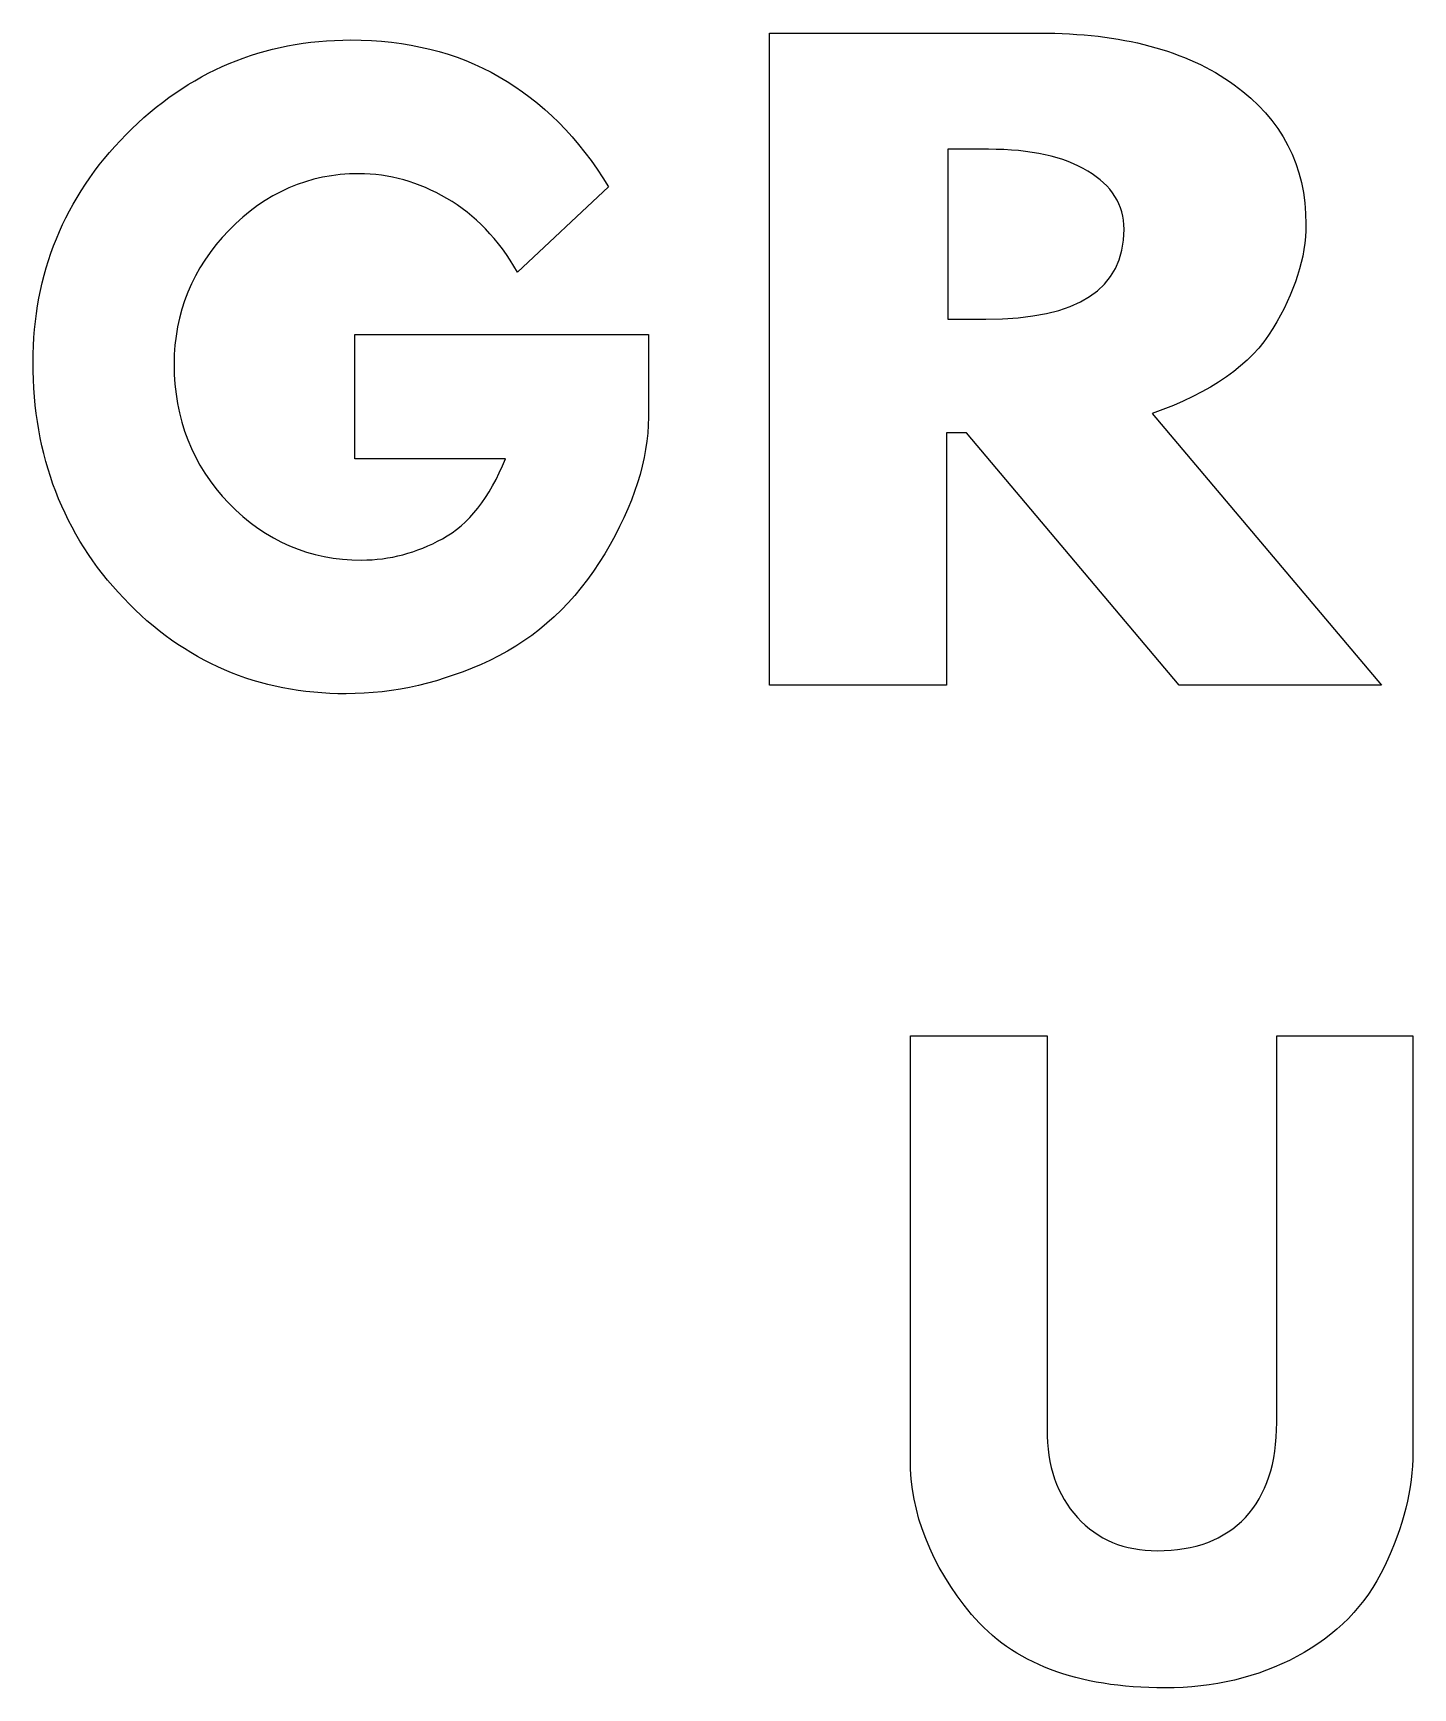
# Model space of a CAD drawing. Extents: x -136 to 159, y 102 to 456.
import ezdxf

# ---------------------------------------------------------------- set-up
doc = ezdxf.new("R2010")
doc.units = 0
doc.layers.add('Layer_1', color=7, linetype='CONTINUOUS')

msp = doc.modelspace()

# ---------------------------------------------------------------- linework, layer by layer
at = {"layer": 'Layer_1', "color": 7}
for p, q in [((21.291487, 455.708474), (78.991369, 455.708474)), ((21.291487, 316.403787), (21.291487, 455.708474)), ((21.291487, 455.708474), (21.291487, 455.708474)), ((59.357382, 430.881893), (59.357382, 394.596894)), ((68.039074, 430.881893), (59.357382, 430.881893)), ((59.357382, 430.881893), (59.357382, 430.881893)), ((-13.113218, 422.864247), (-32.577247, 404.64004)), ((-13.113218, 422.864247), (-13.113218, 422.864247)), ((59.357382, 394.596894), (67.504818, 394.596894)), ((-67.364025, 364.774588), (-67.364025, 391.282526)), ((-67.364025, 391.282526), (-4.623588, 391.282526)), ((-4.623588, 391.282526), (-4.623588, 373.679597)), ((103.032986, 374.438561), (152.051167, 316.403787)), ((63.364312, 370.300803), (59.090249, 370.300803)), ((59.090249, 370.300803), (59.090249, 316.403787)), ((108.776262, 316.403787), (63.364312, 370.300803)), ((-35.165549, 364.774588), (-67.364025, 364.774588)), ((59.090249, 316.403787), (21.291487, 316.403787)), ((152.051167, 316.403787), (108.776262, 316.403787)), ((51.35864, 241.474343), (80.561207, 241.474343)), ((51.35864, 151.040588), (51.35864, 241.474343)), ((51.35864, 241.474343), (51.35864, 241.474343)), ((80.561207, 241.474343), (80.561207, 157.425378)), ((129.650827, 158.89074), (129.650827, 241.474343)), ((129.650827, 241.474343), (158.748724, 241.474343)), ((158.748724, 241.474343), (158.748724, 152.50595))]:
    msp.add_line(p, q, dxfattribs=at)
for points in [[(-116.231161, 434.047281), (-102.910034, 447.508342), (-86.897074, 454.238872), (-68.192279, 454.238872)], [(-68.192279, 454.238872), (-44.310882, 454.238872), (-25.951195, 443.780664), (-13.113218, 422.864247)], [(78.991369, 455.708474), (96.532843, 455.708474), (110.379032, 452.030462), (120.529937, 444.674439)], [(120.529937, 444.674439), (130.769887, 437.318417), (135.889862, 427.380712), (135.889862, 414.861325)], [(-136.109317, 385.380368), (-136.109317, 404.363916), (-129.483265, 420.58622), (-116.231161, 434.047281)], [(89.275832, 426.213653), (84.200379, 429.325813), (77.12146, 430.881893), (68.039074, 430.881893)], [(-66.535768, 425.660005), (-77.165061, 425.660005), (-86.413926, 421.621687), (-94.282363, 413.545049)], [(-47.692929, 420.379125), (-53.69779, 423.899712), (-59.978736, 425.660005), (-66.535768, 425.660005)], [(97.022577, 413.800359), (97.022577, 419.034455), (94.440329, 423.17222), (89.275832, 426.213653)], [(-32.577247, 404.64004), (-36.649508, 411.681209), (-41.688069, 416.927571), (-47.692929, 420.379125)], [(67.504818, 394.596894), (87.183324, 394.596894), (97.022577, 400.998049), (97.022577, 413.800359)], [(135.889862, 414.861325), (135.889862, 407.717493), (133.530221, 400.290738), (128.810939, 392.58106)], [(-94.282363, 413.545049), (-102.081778, 405.468412), (-105.981486, 395.942122), (-105.981486, 384.966179)], [(128.810939, 392.58106), (124.180702, 384.871382), (115.588051, 378.823883), (103.032986, 374.438561)], [(-116.748821, 334.95316), (-129.655818, 348.552284), (-136.109317, 365.361354), (-136.109317, 385.380368)], [(-105.981486, 384.966179), (-105.981486, 373.299928), (-102.081778, 363.393968), (-94.282363, 355.248298)], [(-4.623588, 373.679597), (-4.623588, 364.636526), (-7.729551, 354.903143), (-13.941476, 344.47945)], [(-48.62472, 347.689397), (-43.033987, 350.726764), (-38.547596, 356.421828), (-35.165549, 364.774588)], [(-94.282363, 355.248298), (-86.413926, 347.171663), (-76.957996, 343.133346), (-65.914574, 343.133346)], [(-65.914574, 343.133346), (-59.909714, 343.133346), (-54.146429, 344.652029), (-48.62472, 347.689397)], [(-13.941476, 344.47945), (-20.153401, 334.124788), (-28.332434, 326.531369), (-38.478575, 321.699193)], [(-69.2276, 314.554476), (-88.001415, 314.554476), (-103.841822, 321.354037), (-116.748821, 334.95316)], [(-38.478575, 321.699193), (-48.624719, 316.936048), (-58.874394, 314.554476), (-69.2276, 314.554476)], [(80.561207, 157.425378), (80.561207, 149.610112), (82.72436, 143.32999), (87.050667, 138.585012)], [(122.952027, 138.585012), (127.417894, 143.39977), (129.650827, 150.168346), (129.650827, 158.89074)], [(158.748724, 152.50595), (158.748724, 144.690684), (156.725128, 136.561414), (152.677937, 128.118141)], [(64.442223, 117.860604), (55.719834, 128.397257), (51.35864, 139.457252), (51.35864, 151.040588)], [(87.050667, 138.585012), (91.376973, 133.840029), (97.063971, 131.467538), (104.111661, 131.467538)], [(104.111661, 131.467538), (112.206042, 131.467538), (118.486164, 133.840029), (122.952027, 138.585012)], [(152.677937, 128.118141), (148.630751, 119.744644), (142.385519, 113.324964), (133.942241, 108.859101)], [(105.786363, 102.160301), (86.945996, 102.160301), (73.164617, 107.393735), (64.442223, 117.860604)], [(133.942241, 108.859101), (125.568744, 104.393235), (116.183451, 102.160301), (105.786363, 102.160301)]]:
    msp.add_open_spline(points, degree=3, dxfattribs=at)

doc.saveas('drawing.dxf')
